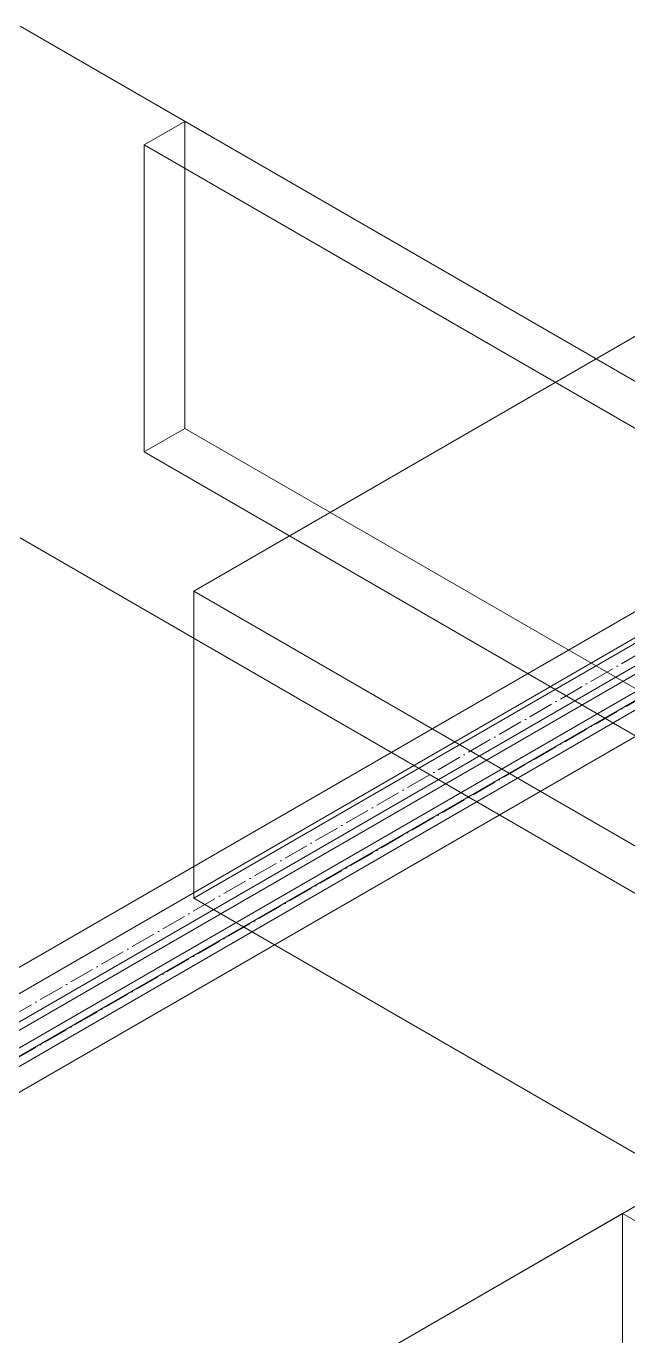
# Model space of a CAD drawing. Header units: millimetres. Extents: x -88595 to 880822, y -1054509 to -148035.
# Drawn here: x 434257 to 434497, y -325138 to -324616 of the extents above; entities that cross this region are included whole.
import ezdxf

# ---------------------------------------------------------------- set-up
doc = ezdxf.new("R2010")
doc.units = ezdxf.units.MM
doc.linetypes.add('$12$ADSK_Осевая', pattern=[14, 10, -2, 0, -2])
for name, color, linetype, lineweight in [('Воздуховоды', 7, 'Continuous', 18), ('Изоляция', 7, 'Continuous', 18), ('Оборудование', 7, 'Continuous', 18), ('Трубопровод', 7, 'Continuous', 18)]:
    doc.layers.add(name, color=color, linetype=linetype, lineweight=lineweight)

# ---------------------------------------------------------------- blocks, each defined once
blk = doc.blocks.new('$0$ADSK_Канальный блок кондиционера1 - AD122MJERAB-3267588-В_ОВ3_3')
at = {"layer": 'Оборудование'}
for p, q in [((-9478.55, 8169.92), (-8948.22, 7863.73)), ((-9412.79, 8131.95), (-9429.05, 8122.56)), ((-9412.79, 8009.48), (-9412.79, 8131.95)), ((-9412.79, 8131.95), (-8946.1, 7862.51)), ((-8962.36, 7853.12), (-9429.05, 8122.56)), ((-9429.05, 8122.56), (-9429.05, 8000.09)), ((-9412.79, 8009.48), (-9429.05, 8000.09)), ((-8946.1, 7740.03), (-9412.79, 8009.48)), ((-9429.05, 8000.09), (-8962.36, 7730.64)), ((-8948.22, 7659.61), (-9478.55, 7965.8)), ((-9441.08, 7579.18), (-8948.22, 7863.73)), ((-9238.14, 7696.35), (-9379.56, 7614.7)), ((-9174.5, 7659.61), (-9238.14, 7696.35)), ((-9238.14, 7492.23), (-9238.14, 7696.35))]:
    blk.add_line(p, q, dxfattribs=at)

msp = doc.modelspace()

# ---------------------------------------------------------------- linework, layer by layer
at = {"layer": 'Воздуховоды', "color": 140, "true_color": 0x1bb3e4}
for p, q in [((434323.88, -324841.52), (434513.39, -324732.11)), ((434748.15, -325086.47), (434323.88, -324841.52)), ((434323.88, -324841.52), (434323.88, -324963.99)), ((434323.88, -324963.99), (434513.39, -324854.58)), ((434323.88, -324963.99), (434748.15, -325208.94))]:
    msp.add_line(p, q, dxfattribs=at)
at = {"layer": 'Изоляция', "color": 134, "true_color": 0x00a6a6}
for p, q in [((434800.89, -324675.93), (433209.59, -325594.67)), ((433224.94, -325621.25), (434816.24, -324702.51))]:
    msp.add_line(p, q, dxfattribs=at)
at = {"layer": 'Изоляция', "color": 190, "true_color": 0x8000ff}
for p, q in [((434779.82, -324709.79), (433154.49, -325648.17)), ((433166.67, -325669.26), (434791.99, -324730.87))]:
    msp.add_line(p, q, dxfattribs=at)
at = {"layer": 'Трубопровод', "color": 134, "true_color": 0x00a6a6}
for p, q in [((434805.39, -324683.72), (433211.99, -325603.68)), ((433218.34, -325614.67), (434811.74, -324694.72))]:
    msp.add_line(p, q, dxfattribs=at)
at = {"layer": 'Трубопровод', "color": 134, "linetype": '$12$ADSK_Осевая', "true_color": 0x00a6a6}
msp.add_line((434808.57, -324689.22), (433215.16, -325609.17), dxfattribs=at)
msp.add_line((434808.57, -324689.22), (433215.16, -325609.17), dxfattribs=at)
at = {"layer": 'Трубопровод', "color": 190, "true_color": 0x8000ff}
for p, q in [((434784.32, -324717.58), (433156.35, -325657.49)), ((433159.53, -325662.99), (434787.49, -324723.08))]:
    msp.add_line(p, q, dxfattribs=at)
at = {"layer": 'Трубопровод', "color": 190, "linetype": '$12$ADSK_Осевая', "true_color": 0x8000ff}
msp.add_line((434785.91, -324720.33), (433157.94, -325660.24), dxfattribs=at)
msp.add_line((434785.91, -324720.33), (433157.94, -325660.24), dxfattribs=at)

# ---------------------------------------------------------------- block references
at = {"layer": 'Оборудование'}
msp.add_blockref('$0$ADSK_Канальный блок кондиционера1 - AD122MJERAB-3267588-В_ОВ3_3', (443733.14, -332786.08), dxfattribs=at)

doc.saveas('drawing.dxf')
